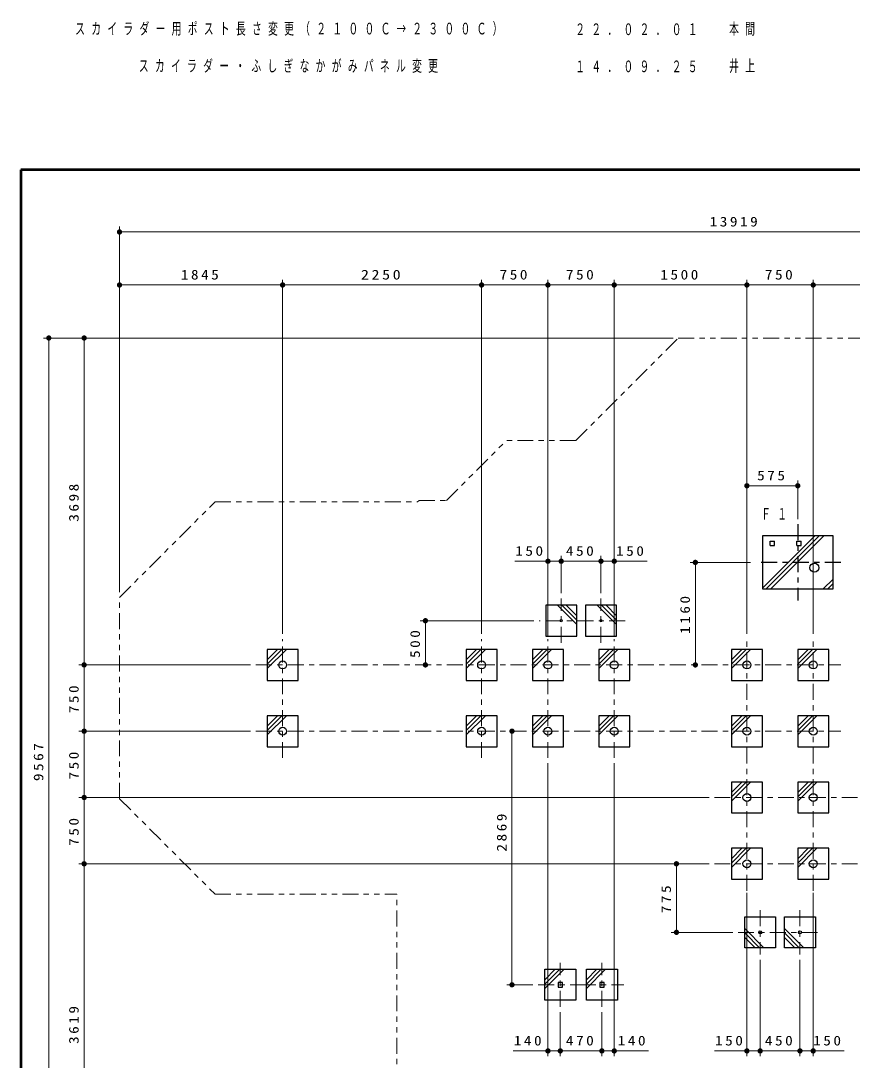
# Model space of a CAD drawing. Units: millimetres on the paper, scale 1:60. Extents: x -571 to 0, y -594 to 267.
# Drawn here: x -385 to -228.3, y -494.9 to -298.9 of the extents above; entities that cross this region are included whole.
import ezdxf

# ---------------------------------------------------------------- set-up
doc = ezdxf.new("R2010")
doc.units = ezdxf.units.MM
doc.linetypes.add('USER2', pattern=[6, 3, -1, 1, -1])
doc.linetypes.add('USER3', pattern=[8, 3, -1, 1, -1, 1, -1])
for name, color, linetype, lineweight in [('1_60', 7, 'Continuous', 25), ('NAKAMURA図枠', 7, 'Continuous', 13), ('図面情報', 7, 'Continuous', 13)]:
    doc.layers.add(name, color=color, linetype=linetype, lineweight=lineweight)
doc.styles.add('ＭＳ ゴシック', font='')
doc.styles.get('ＭＳ ゴシック').set_extended_font_data('MS Gothic')

# ---------------------------------------------------------------- blocks, each defined once
blk = doc.blocks.new('filled_dot')
at = {"color": 0, "linetype": 'Continuous', "lineweight": -2, "const_width": 1.25}
blk.add_lwpolyline([(-0.625, 0, 1), (0.625, 0, 1)], format="xyb", close=True, dxfattribs=at)

msp = doc.modelspace()

# ---------------------------------------------------------------- linework, layer by layer
at = {"layer": '1_60', "lineweight": 13}
for p, q in [((-366.394, -406.607), (-366.394, -337.704)), ((-366.394, -338.704), (-134.418, -338.704)), ((-366.394, -406.607), (-366.394, -347.704)), ((-366.394, -348.704), (-335.651, -348.704)), ((-335.651, -414.504), (-335.651, -347.704)), ((-335.651, -348.704), (-298.151, -348.704)), ((-298.151, -414.504), (-298.151, -347.704)), ((-298.151, -348.704), (-285.651, -348.704)), ((-285.651, -414.504), (-285.651, -347.704)), ((-285.651, -348.704), (-273.151, -348.704)), ((-273.151, -414.504), (-273.151, -347.704)), ((-273.151, -348.704), (-248.151, -348.704)), ((-248.151, -414.504), (-248.151, -347.704)), ((-248.151, -348.704), (-235.651, -348.704)), ((-235.651, -414.504), (-235.651, -347.704)), ((-235.651, -348.704), (-210.651, -348.704)), ((-336.651, -358.704), (-380.727, -358.704)), ((-379.727, -518.157), (-379.727, -358.704)), ((-262.079, -358.704), (-374.061, -358.704)), ((-373.061, -420.341), (-373.061, -358.704)), ((-238.568, -392.829), (-238.568, -385.56)), ((-248.151, -386.56), (-238.568, -386.56)), ((-245.235, -405.889), (-235.358, -396.012)), ((-244.509, -406.012), (-234.509, -396.012)), ((-243.661, -406.012), (-233.661, -396.012)), ((-285.651, -414.806), (-285.651, -399.794)), ((-283.151, -406.841), (-283.151, -399.794)), ((-275.651, -406.841), (-275.651, -399.794)), ((-273.151, -414.806), (-273.151, -399.794)), ((-291.92, -400.794), (-283.151, -400.794)), ((-283.151, -400.794), (-275.651, -400.794)), ((-275.651, -400.794), (-266.979, -400.794)), ((-247.454, -401.012), (-258.869, -401.012)), ((-257.869, -420.341), (-257.869, -401.012)), ((-233.761, -406.012), (-231.901, -404.153)), ((-232.913, -406.012), (-231.901, -405.001)), ((-232.064, -406.012), (-231.901, -405.85)), ((-283.855, -409.091), (-280.235, -412.711)), ((-283.03, -409.091), (-280.235, -411.886)), ((-282.205, -409.091), (-280.235, -411.061)), ((-276.355, -409.091), (-272.735, -412.711)), ((-275.53, -409.091), (-272.735, -411.886)), ((-274.705, -409.091), (-272.735, -411.061)), ((-288.318, -412.007), (-309.744, -412.007)), ((-308.744, -420.341), (-308.744, -412.007)), ((-338.568, -419.394), (-336.598, -417.424)), ((-338.568, -420.219), (-335.773, -417.424)), ((-338.568, -421.044), (-334.948, -417.424)), ((-301.068, -419.394), (-299.098, -417.424)), ((-301.068, -420.219), (-298.273, -417.424)), ((-301.068, -421.044), (-297.448, -417.424)), ((-288.568, -419.394), (-286.598, -417.424)), ((-288.568, -420.219), (-285.773, -417.424)), ((-288.568, -421.044), (-284.948, -417.424)), ((-276.068, -419.394), (-274.098, -417.424)), ((-276.068, -420.219), (-273.273, -417.424)), ((-276.068, -421.044), (-272.448, -417.424)), ((-251.068, -419.394), (-249.098, -417.424)), ((-251.068, -420.219), (-248.273, -417.424)), ((-251.068, -421.044), (-247.448, -417.424)), ((-238.568, -419.394), (-236.598, -417.424)), ((-238.568, -420.219), (-235.773, -417.424)), ((-238.568, -421.044), (-234.948, -417.424)), ((-341.68, -420.341), (-374.061, -420.341)), ((-341.68, -420.341), (-374.061, -420.341)), ((-373.061, -432.841), (-373.061, -420.341)), ((-338.568, -431.894), (-336.598, -429.924)), ((-338.568, -432.719), (-335.773, -429.924)), ((-338.568, -433.544), (-334.948, -429.924)), ((-301.068, -431.894), (-299.098, -429.924)), ((-301.068, -432.719), (-298.273, -429.924)), ((-301.068, -433.544), (-297.448, -429.924)), ((-288.568, -431.894), (-286.598, -429.924)), ((-288.568, -432.719), (-285.773, -429.924)), ((-288.568, -433.544), (-284.948, -429.924)), ((-276.068, -431.894), (-274.098, -429.924)), ((-276.068, -432.719), (-273.273, -429.924)), ((-276.068, -433.544), (-272.448, -429.924)), ((-251.068, -431.894), (-249.098, -429.924)), ((-251.068, -432.719), (-248.273, -429.924)), ((-251.068, -433.544), (-247.448, -429.924)), ((-238.568, -431.894), (-236.598, -429.924)), ((-238.568, -432.719), (-235.773, -429.924)), ((-238.568, -433.544), (-234.948, -429.924)), ((-341.68, -432.841), (-374.061, -432.841)), ((-341.68, -432.841), (-374.061, -432.841)), ((-373.061, -445.341), (-373.061, -432.841)), ((-292.426, -480.657), (-292.426, -432.841)), ((-285.651, -438.883), (-285.651, -494.126)), ((-273.151, -438.883), (-273.151, -494.126)), ((-251.068, -444.394), (-249.098, -442.424)), ((-251.068, -445.219), (-248.273, -442.424)), ((-251.068, -446.044), (-247.448, -442.424)), ((-238.568, -444.394), (-236.598, -442.424)), ((-238.568, -445.219), (-235.773, -442.424)), ((-238.568, -446.044), (-234.948, -442.424)), ((-255.282, -445.341), (-374.061, -445.341)), ((-373.061, -445.341), (-373.061, -457.841)), ((-251.068, -456.894), (-249.098, -454.924)), ((-251.068, -457.719), (-248.273, -454.924)), ((-251.068, -458.544), (-247.448, -454.924)), ((-238.568, -456.894), (-236.598, -454.924)), ((-238.568, -457.719), (-235.773, -454.924)), ((-238.568, -458.544), (-234.948, -454.924)), ((-255.282, -457.841), (-374.061, -457.841)), ((-373.061, -518.157), (-373.061, -457.841)), ((-255.282, -457.841), (-262.436, -457.841)), ((-261.436, -470.766), (-261.436, -457.841)), ((-248.151, -463.336), (-248.151, -494.126)), ((-235.651, -463.336), (-235.651, -494.126)), ((-248.568, -470.062), (-244.948, -473.682)), ((-241.068, -470.062), (-237.448, -473.682)), ((-250.818, -470.766), (-262.436, -470.766)), ((-248.568, -470.887), (-245.773, -473.682)), ((-248.568, -471.712), (-246.598, -473.682)), ((-241.068, -470.887), (-238.273, -473.682)), ((-241.068, -471.712), (-239.098, -473.682)), ((-245.651, -475.932), (-245.651, -494.126)), ((-238.151, -475.932), (-238.151, -494.126)), ((-282.615, -477.741), (-286.235, -481.361)), ((-283.44, -477.741), (-286.235, -480.536)), ((-284.265, -477.741), (-286.235, -479.711)), ((-276.431, -477.741), (-278.401, -479.711)), ((-275.607, -477.741), (-278.401, -480.536)), ((-274.782, -477.741), (-278.401, -481.361)), ((-288.485, -480.657), (-293.426, -480.657)), ((-283.318, -485.824), (-283.318, -494.126)), ((-283.318, -485.824), (-283.318, -494.126)), ((-275.485, -485.824), (-275.485, -494.126)), ((-275.485, -485.824), (-275.485, -494.126)), ((-283.318, -493.126), (-292.195, -493.126)), ((-275.485, -493.126), (-283.318, -493.126)), ((-266.673, -493.126), (-275.485, -493.126)), ((-245.651, -493.126), (-254.267, -493.126)), ((-238.151, -493.126), (-245.651, -493.126)), ((-229.834, -493.126), (-238.151, -493.126))]:
    msp.add_line(p, q, dxfattribs=at)
at = {"layer": '1_60', "color": 2, "linetype": 'USER3', "lineweight": 13}
for p, q in [((-280.405, -378.031), (-261.079, -358.704)), ((-261.079, -358.704), (-204.975, -358.704)), ((-304.784, -389.34), (-293.475, -378.031)), ((-280.405, -378.031), (-293.475, -378.031)), ((-366.394, -407.607), (-348.385, -389.598)), ((-348.385, -389.598), (-310.205, -389.598)), ((-310.205, -389.598), (-309.946, -389.34)), ((-309.946, -389.34), (-304.784, -389.34)), ((-366.394, -445.575), (-366.394, -407.607)), ((-366.394, -445.575), (-348.385, -463.583)), ((-348.385, -463.583), (-314.151, -463.583)), ((-314.151, -501.647), (-314.151, -463.583))]:
    msp.add_line(p, q, dxfattribs=at)
at = {"layer": '1_60', "color": 20, "linetype": 'USER2'}
for p, q in [((-238.568, -393.829), (-238.568, -408.196)), ((-230.468, -401.012), (-246.454, -401.012))]:
    msp.add_line(p, q, dxfattribs=at)
at = {"layer": '1_60'}
for p, q in [((-231.901, -396.012), (-245.235, -396.012)), ((-245.235, -396.012), (-245.235, -406.012)), ((-243.758, -397.003), (-242.925, -397.003)), ((-243.758, -397.837), (-243.758, -397.003)), ((-243.758, -397.837), (-242.925, -397.837)), ((-242.925, -397.837), (-242.925, -397.003)), ((-238.758, -397.837), (-238.758, -397.003)), ((-238.758, -397.003), (-237.925, -397.003)), ((-238.758, -397.837), (-237.925, -397.837)), ((-237.925, -397.837), (-237.925, -397.003)), ((-231.901, -406.012), (-231.901, -396.012)), ((-245.235, -406.012), (-231.901, -406.012)), ((-286.068, -409.091), (-286.068, -414.924)), ((-280.235, -409.091), (-286.068, -409.091)), ((-280.235, -414.924), (-280.235, -409.091)), ((-278.568, -409.091), (-278.568, -414.924)), ((-272.735, -409.091), (-278.568, -409.091)), ((-272.735, -414.924), (-272.735, -409.091)), ((-286.068, -414.924), (-280.235, -414.924)), ((-278.568, -414.924), (-272.735, -414.924)), ((-338.568, -417.424), (-338.568, -423.257)), ((-332.735, -417.424), (-338.568, -417.424)), ((-332.735, -423.257), (-332.735, -417.424)), ((-301.068, -417.424), (-301.068, -423.257)), ((-295.235, -417.424), (-301.068, -417.424)), ((-295.235, -423.257), (-295.235, -417.424)), ((-288.568, -417.424), (-288.568, -423.257)), ((-282.735, -417.424), (-288.568, -417.424)), ((-282.735, -423.257), (-282.735, -417.424)), ((-276.068, -417.424), (-276.068, -423.257)), ((-270.235, -417.424), (-276.068, -417.424)), ((-270.235, -423.257), (-270.235, -417.424)), ((-251.068, -417.424), (-251.068, -423.257)), ((-245.235, -417.424), (-251.068, -417.424)), ((-245.235, -423.257), (-245.235, -417.424)), ((-238.568, -417.424), (-238.568, -423.257)), ((-232.735, -417.424), (-238.568, -417.424)), ((-232.735, -423.257), (-232.735, -417.424)), ((-338.568, -423.257), (-332.735, -423.257)), ((-301.068, -423.257), (-295.235, -423.257)), ((-288.568, -423.257), (-282.735, -423.257)), ((-276.068, -423.257), (-270.235, -423.257)), ((-251.068, -423.257), (-245.235, -423.257)), ((-238.568, -423.257), (-232.735, -423.257)), ((-338.568, -429.924), (-338.568, -435.757)), ((-332.735, -429.924), (-338.568, -429.924)), ((-332.735, -435.757), (-332.735, -429.924)), ((-301.068, -429.924), (-301.068, -435.757)), ((-295.235, -429.924), (-301.068, -429.924)), ((-295.235, -435.757), (-295.235, -429.924)), ((-288.568, -429.924), (-288.568, -435.757)), ((-282.735, -429.924), (-288.568, -429.924)), ((-282.735, -435.757), (-282.735, -429.924)), ((-276.068, -429.924), (-276.068, -435.757)), ((-270.235, -429.924), (-276.068, -429.924)), ((-270.235, -435.757), (-270.235, -429.924)), ((-251.068, -429.924), (-251.068, -435.757)), ((-245.235, -429.924), (-251.068, -429.924)), ((-245.235, -435.757), (-245.235, -429.924)), ((-238.568, -429.924), (-238.568, -435.757)), ((-232.735, -429.924), (-238.568, -429.924)), ((-232.735, -435.757), (-232.735, -429.924)), ((-338.568, -435.757), (-332.735, -435.757)), ((-301.068, -435.757), (-295.235, -435.757)), ((-288.568, -435.757), (-282.735, -435.757)), ((-276.068, -435.757), (-270.235, -435.757)), ((-251.068, -435.757), (-245.235, -435.757)), ((-238.568, -435.757), (-232.735, -435.757)), ((-251.068, -442.424), (-251.068, -448.257)), ((-245.235, -442.424), (-251.068, -442.424)), ((-245.235, -448.257), (-245.235, -442.424)), ((-238.568, -442.424), (-238.568, -448.257)), ((-232.735, -442.424), (-238.568, -442.424)), ((-232.735, -448.257), (-232.735, -442.424)), ((-251.068, -448.257), (-245.235, -448.257)), ((-238.568, -448.257), (-232.735, -448.257)), ((-251.068, -454.924), (-251.068, -460.757)), ((-245.235, -454.924), (-251.068, -454.924)), ((-245.235, -460.757), (-245.235, -454.924)), ((-238.568, -454.924), (-238.568, -460.757)), ((-232.735, -454.924), (-238.568, -454.924)), ((-232.735, -460.757), (-232.735, -454.924)), ((-251.068, -460.757), (-245.235, -460.757)), ((-238.568, -460.757), (-232.735, -460.757)), ((-248.568, -473.682), (-248.568, -467.849)), ((-248.568, -467.849), (-242.735, -467.849)), ((-242.735, -467.849), (-242.735, -473.682)), ((-241.068, -473.682), (-241.068, -467.849)), ((-241.068, -467.849), (-235.235, -467.849)), ((-235.235, -467.849), (-235.235, -473.682)), ((-242.735, -473.682), (-248.568, -473.682)), ((-235.235, -473.682), (-241.068, -473.682)), ((-286.235, -477.741), (-280.401, -477.741)), ((-286.235, -483.574), (-286.235, -477.741)), ((-280.401, -477.741), (-280.401, -483.574)), ((-278.401, -477.741), (-272.568, -477.741)), ((-278.401, -483.574), (-278.401, -477.741)), ((-272.568, -477.741), (-272.568, -483.574)), ((-280.401, -483.574), (-286.235, -483.574)), ((-272.568, -483.574), (-278.401, -483.574))]:
    msp.add_line(p, q, dxfattribs=at)
at = {"layer": '1_60', "linetype": 'USER2', "lineweight": 13}
for p, q in [((-283.151, -416.174), (-283.151, -407.841)), ((-275.651, -416.174), (-275.651, -407.841)), ((-271.087, -412.007), (-287.318, -412.007)), ((-335.651, -437.883), (-335.651, -415.504)), ((-298.151, -437.883), (-298.151, -415.504)), ((-285.651, -437.883), (-285.651, -415.504)), ((-273.151, -437.883), (-273.151, -415.504)), ((-248.151, -462.913), (-248.151, -415.504)), ((-235.651, -462.913), (-235.651, -415.504)), ((-340.68, -420.341), (-230.458, -420.341)), ((-340.68, -432.841), (-230.458, -432.841)), ((-254.282, -445.341), (-192.759, -445.341)), ((-254.282, -457.841), (-192.759, -457.841)), ((-245.651, -466.599), (-245.651, -474.932)), ((-238.151, -466.599), (-238.151, -474.932)), ((-249.818, -470.766), (-233.985, -470.766)), ((-283.318, -484.824), (-283.318, -476.491)), ((-275.485, -484.824), (-275.485, -476.491)), ((-287.485, -480.657), (-279.151, -480.657)), ((-279.651, -480.657), (-271.318, -480.657))]:
    msp.add_line(p, q, dxfattribs=at)
at = {"layer": '1_60'}
for points in [[(-283.735, -481.074), (-282.901, -481.074), (-282.901, -480.241), (-283.735, -480.241)], [(-275.901, -481.074), (-275.068, -481.074), (-275.068, -480.241), (-275.901, -480.241)]]:
    msp.add_lwpolyline(points, close=True, dxfattribs=at)
for centre, radius in [((-235.425, -402.012), 0.847), ((-335.651, -420.341), 0.743), ((-298.151, -420.341), 0.743), ((-285.651, -420.341), 0.743), ((-273.151, -420.341), 0.743), ((-248.151, -420.341), 0.743), ((-235.651, -420.341), 0.743), ((-335.651, -432.841), 0.743), ((-298.151, -432.841), 0.743), ((-285.651, -432.841), 0.743), ((-273.151, -432.841), 0.743), ((-248.151, -432.841), 0.743), ((-235.651, -432.841), 0.743), ((-248.151, -445.341), 0.743), ((-235.651, -445.341), 0.743), ((-248.151, -457.841), 0.743), ((-235.651, -457.841), 0.743), ((-245.651, -470.766), 0.283), ((-238.151, -470.766), 0.283)]:
    msp.add_circle(centre, radius, dxfattribs=at)
at = {"layer": '1_60', "lineweight": 13}
for centre in [(-283.151, -412.007), (-275.651, -412.007)]:
    msp.add_circle(centre, 0.227, dxfattribs=at)
at = {"layer": 'NAKAMURA図枠', "lineweight": 50}
for p, q in [((-385, -327), (-385, -594)), ((0, -327), (-385, -327))]:
    msp.add_line(p, q, dxfattribs=at)

# ---------------------------------------------------------------- block references
at = {"layer": '1_60', "lineweight": 13, "xscale": 0.4, "yscale": 0.4}
for p in [(-366.394, -338.704), (-366.394, -348.704), (-335.651, -348.704), (-298.151, -348.704), (-285.651, -348.704), (-273.151, -348.704), (-248.151, -348.704), (-235.651, -348.704), (-248.151, -386.56), (-285.651, -400.794), (-283.151, -400.794), (-275.651, -400.794), (-285.651, -493.126), (-283.318, -493.126), (-275.485, -493.126), (-248.151, -493.126), (-245.651, -493.126), (-238.151, -493.126)]:
    msp.add_blockref('filled_dot', p, dxfattribs=at)
for p, rotation in [((-335.651, -348.704), 180), ((-298.151, -348.704), 180), ((-285.651, -348.704), 180), ((-273.151, -348.704), 180), ((-248.151, -348.704), 180), ((-235.651, -348.704), 180), ((-379.727, -358.704), 270), ((-373.061, -358.704), 270), ((-238.568, -386.56), 180), ((-283.151, -400.794), 180), ((-275.651, -400.794), 180), ((-273.151, -400.794), 180), ((-257.869, -401.012), 270), ((-308.744, -412.007), 270), ((-373.061, -420.341), 90), ((-373.061, -420.341), 270), ((-308.744, -420.341), 90), ((-257.869, -420.341), 90), ((-373.061, -432.841), 90), ((-373.061, -432.841), 270), ((-292.426, -432.841), 270), ((-373.061, -445.341), 90), ((-373.061, -445.341), 270), ((-373.061, -457.841), 90), ((-373.061, -457.841), 270), ((-261.436, -457.841), 270), ((-261.436, -470.766), 90), ((-292.426, -480.657), 90), ((-283.318, -493.126), 180), ((-275.485, -493.126), 180), ((-273.151, -493.126), 180), ((-245.651, -493.126), 180), ((-238.151, -493.126), 180), ((-235.651, -493.126), 180)]:
    msp.add_blockref('filled_dot', p, dxfattribs=dict(at, rotation=rotation))

# ---------------------------------------------------------------- texts
at = {"layer": '1_60', "style": 'ＭＳ ゴシック'}
for s, insert, char_height, attachment_point in [('\\T1.33;\\W1.15;13919', (-250.406, -337.704), 1.833, 8), ('\\T1.33;\\W1.15;1845', (-351.023, -347.704), 1.833, 8), ('\\T1.33;\\W1.2;2250', (-316.901, -347.704), 1.833, 8), ('\\T1.33;\\W1.15;750', (-291.901, -347.704), 1.833, 8), ('\\T1.33;\\W1.15;750', (-279.401, -347.704), 1.833, 8), ('\\T1.33;\\W1.15;1500', (-260.651, -347.704), 1.833, 8), ('\\T1.33;\\W1.15;750', (-241.901, -347.704), 1.833, 8), ('\\T1.33;\\W1.15;575', (-243.36, -385.56), 1.833, 8), ('\\T1.64;\\W0.6;Ｆ１', (-245.461, -390.763), 2.199, 1), ('\\T1.33;\\W1.15;150', (-288.951, -399.794), 1.833, 8), ('\\T1.33;\\W1.15;450', (-279.401, -399.794), 1.833, 8), ('\\T1.33;\\W1.15;150', (-269.948, -399.794), 1.833, 8), ('\\T1.33;\\W1.15;140', (-289.226, -492.126), 1.833, 8), ('\\T1.33;\\W1.15;470', (-279.401, -492.126), 1.833, 8), ('\\T1.33;\\W1.15;140', (-269.641, -492.126), 1.833, 8), ('\\T1.33;\\W1.15;150', (-251.298, -492.126), 1.833, 8), ('\\T1.33;\\W1.15;450', (-241.901, -492.126), 1.833, 8), ('\\T1.33;\\W1.15;150', (-232.802, -492.126), 1.833, 8)]:
    msp.add_mtext(s, dxfattribs=dict(at, insert=insert, char_height=char_height, attachment_point=attachment_point))
at = {"layer": '1_60', "char_height": 1.833, "attachment_point": 8, "rotation": 90, "style": 'ＭＳ ゴシック'}
for s, insert in [('\\T1.33;\\W1.15;3698', (-374.061, -389.522)), ('\\T1.33;\\W1.15;1160', (-258.869, -410.677)), ('\\T1.33;\\W1.15;500', (-309.744, -416.174)), ('\\T1.33;\\W1.15;750', (-374.061, -426.591)), ('\\T1.33;\\W1.15;9567', (-380.727, -438.431)), ('\\T1.33;\\W1.15;750', (-374.061, -439.091)), ('\\T1.33;\\W1.15;2869', (-293.426, -451.719)), ('\\T1.33;\\W1.15;750', (-374.061, -451.591)), ('\\T1.33;\\W1.15;775', (-262.436, -464.303)), ('\\T1.33;\\W1.15;3619', (-374.061, -487.999))]:
    msp.add_mtext(s, dxfattribs=dict(at, insert=insert))
at = {"layer": '図面情報', "char_height": 2.199, "attachment_point": 4, "style": 'ＭＳ ゴシック'}
for s, insert in [('\\T1.64;\\W0.6;スカイラダー用ポスト長さ変更（２１００Ｃ→２３００Ｃ）', (-374.75, -300.5)), ('\\T1.64;\\W0.6;２２．０２．０１', (-280.5, -300.5)), ('\\T1.64;\\W0.6;本間', (-251.5, -300.5)), ('\\T1.64;\\W0.6;スカイラダー・ふしぎなかがみパネル変更', (-362.75, -307.5)), ('\\T1.64;\\W0.6;１４．０９．２５', (-280.5, -307.5)), ('\\T1.64;\\W0.6;井上', (-251.5, -307.5))]:
    msp.add_mtext(s, dxfattribs=dict(at, insert=insert))

doc.saveas('drawing.dxf')
